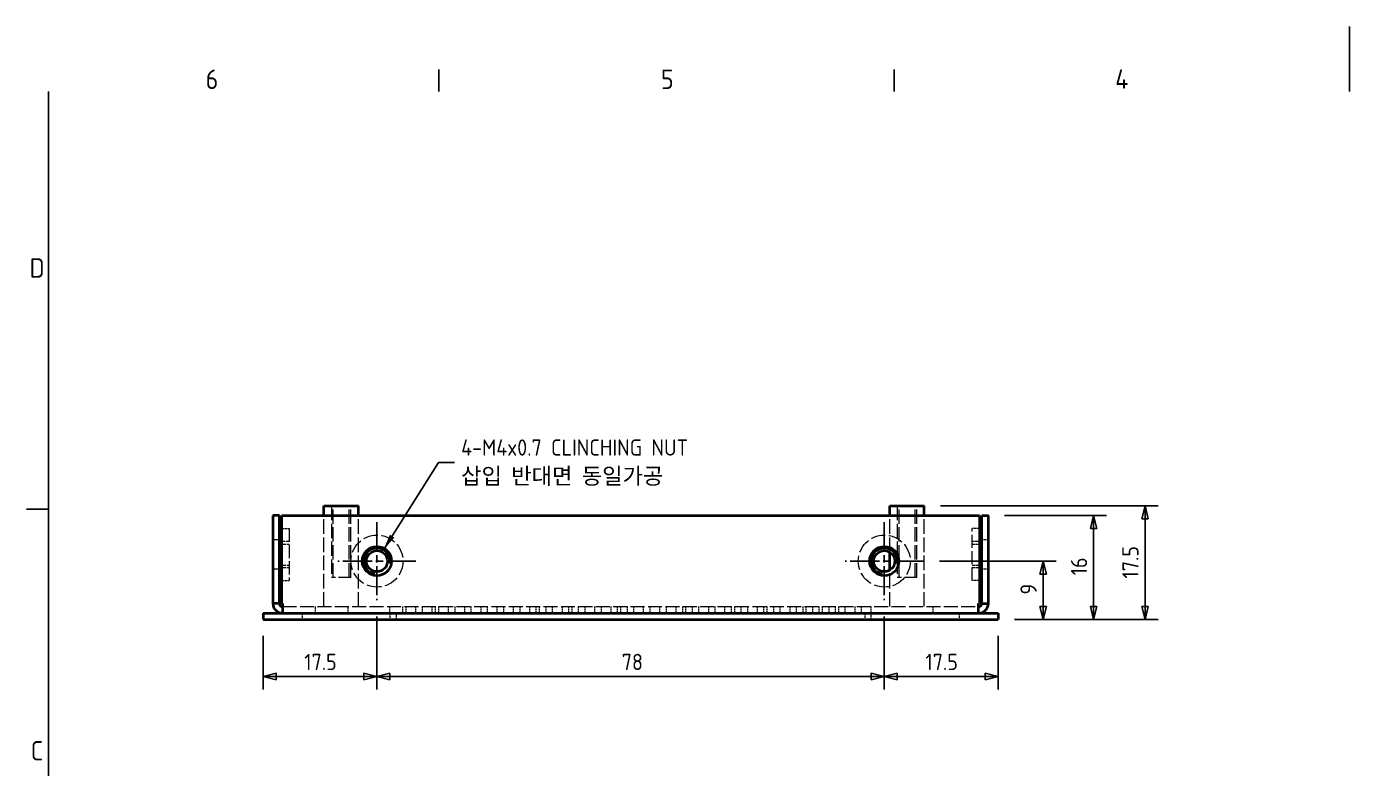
# Model space of a CAD drawing. Header units: millimetres. Extents: x 0 to 420, y 0 to 297.
# Drawn here: x 6.6 to 210, y 182.9 to 297 of the extents above; entities that cross this region are included whole.
import ezdxf

# ---------------------------------------------------------------- set-up
doc = ezdxf.new("R2010")
doc.units = ezdxf.units.MM
doc.linetypes.add('CHAIN', pattern=[0.3543, 0.2362, -0.0295, 0.0591, -0.0295])
doc.linetypes.add('DASHED', pattern=[0.2067, 0.1654, -0.0413])
doc.layers.get('0').update_dxf_attribs({"color": 3, "lineweight": 25})
for name, color, linetype, lineweight in [('가려진 것(ISO)', 2, 'DASHED', 18), ('가시적인 것(ISO)', 3, 'Continuous', 40), ('가시적인 좁은 것(ISO)', 3, 'Continuous', 35), ('경계(ISO)', 7, 'Continuous', 25), ('기호(ISO)', 5, 'Continuous', 25), ('중심 표식(ISO)', 1, 'Continuous', 25), ('치수(ISO)', 2, 'Continuous', 25)]:
    doc.layers.add(name, color=color, linetype=linetype, lineweight=lineweight)
doc.styles.add('문자 텍스트_PSTEK_POSCO', font='isocp.shx')
doc.styles.add('치수 텍스트_PSTEK_POSCO', font='isocp.shx')
doc.dimstyles.new('치수_PSTEK_POSCO', dxfattribs={"dimtxt": 2.5, "dimasz": 2, "dimexe": 2, "dimexo": 2.5, "dimgap": 1, "dimtad": 1, "dimrnd": 1e-08, "dimdsep": 46, "dimtxsty": '치수 텍스트_PSTEK_POSCO', "dimblk": 'Filled-2', "dimcen": 0.09, "dimdle": 10, "dimclrd": 7, "dimclre": 7, "dimclrt": 2, "dimadec": 1, "dimazin": 2, "dimtfac": 1, "dimtmove": 0, "dimatfit": 3, "dimfxl": 0, "dimtolj": 1, "dimlwd": -1, "dimlwe": -1, "dimarcsym": 0})
doc.dimstyles.new('치수_PSTEK_POSCO$7', dxfattribs={"dimtxt": 2.5, "dimasz": 2.5, "dimexe": 2, "dimexo": 2.5, "dimgap": 1, "dimtad": 1, "dimrnd": 1e-08, "dimdsep": 46, "dimtxsty": '치수 텍스트_PSTEK_POSCO', "dimblk": 'Filled-2', "dimcen": 0.09, "dimdle": 10, "dimclrd": 7, "dimclre": 7, "dimclrt": 2, "dimadec": 1, "dimazin": 2, "dimtfac": 1, "dimtmove": 0, "dimatfit": 3, "dimfxl": 0, "dimtolj": 1, "dimlwd": -1, "dimlwe": -1, "dimarcsym": 0})

# ---------------------------------------------------------------- blocks, each defined once
blk = doc.blocks.new('경계 Default Border')
at = {"layer": '경계(ISO)'}
for p, q in [((70, 287), (70, 290.4)), ((140, 287), (140, 290.4)), ((10, 222.75), (6.6, 222.75))]:
    blk.add_line(p, q, dxfattribs=at)
at = {"layer": '경계(ISO)', "flags": 128}
for points in [[(210, 297), (210, 287)], [(10, 10), (10, 287)]]:
    blk.add_lwpolyline(points, dxfattribs=at)
at = {"layer": '경계(ISO)', "color": 2, "char_height": 3, "attachment_point": 7, "style": '문자 텍스트_PSTEK_POSCO'}
for s, insert in [('6', (34.14, 287.37)), ('5', (104.14, 287.37)), ('4', (173.97, 287.4)), ('D', (7.08, 258.35)), ('C', (7.24, 184.1))]:
    blk.add_mtext(s, dxfattribs=dict(at, insert=insert))
blk = doc.blocks.new('Filled-2')
at = {"color": 0}
for p, q in [((0, 0), (-1, 0.25)), ((-1, 0.25), (-1, -0.25)), ((-1, 0), (0, 0)), ((-1, -0.25), (0, 0))]:
    blk.add_line(p, q, dxfattribs=at)
at = {"color": 0, "flags": 128}
blk.add_lwpolyline([(-1, -0.25), (0, 0)], dxfattribs=at)
at = {"color": 0}
blk.add_solid([(-1, -0.25), (0, 0), (-1, 0.25), (-1, -0.25)], dxfattribs=at)
blk = doc.blocks.new('*D76')
at = {"layer": 'Defpoints', "color": 0}
for p in [(60.48, 208.77), (42.98, 205.77), (60.48, 197.01)]:
    blk.add_point(p, dxfattribs=at)
at = {"layer": '치수(ISO)', "color": 7}
for p, q in [((60.48, 206.27), (60.48, 195.01)), ((42.98, 203.27), (42.98, 195.01)), ((44.98, 197.01), (58.48, 197.01))]:
    blk.add_line(p, q, dxfattribs=at)
at = {"layer": '치수(ISO)', "color": 7, "xscale": 2, "yscale": 2, "zscale": 2, "rotation": 180}
blk.add_blockref('Filled-2', (42.98, 197.01), dxfattribs=at)
at = {"layer": '치수(ISO)', "color": 7, "xscale": 2, "yscale": 2, "zscale": 2}
blk.add_blockref('Filled-2', (60.48, 197.01), dxfattribs=at)
at = {"layer": '치수(ISO)', "color": 2, "insert": (49.3, 199.26), "char_height": 2.5, "attachment_point": 4, "style": '치수 텍스트_PSTEK_POSCO'}
blk.add_mtext('\\A1;17.5', dxfattribs=at)
blk = doc.blocks.new('*D77')
at = {"layer": 'Defpoints', "color": 0}
for p in [(60.48, 208.77), (138.48, 208.77), (138.48, 197.01)]:
    blk.add_point(p, dxfattribs=at)
at = {"layer": '치수(ISO)', "color": 7}
for p, q in [((60.48, 206.27), (60.48, 195.01)), ((138.48, 206.27), (138.48, 195.01)), ((62.48, 197.01), (136.48, 197.01))]:
    blk.add_line(p, q, dxfattribs=at)
at = {"layer": '치수(ISO)', "color": 7, "xscale": 2, "yscale": 2, "zscale": 2, "rotation": 180}
blk.add_blockref('Filled-2', (60.48, 197.01), dxfattribs=at)
at = {"layer": '치수(ISO)', "color": 7, "xscale": 2, "yscale": 2, "zscale": 2}
blk.add_blockref('Filled-2', (138.48, 197.01), dxfattribs=at)
at = {"layer": '치수(ISO)', "color": 2, "insert": (98.11, 199.26), "char_height": 2.5, "attachment_point": 4, "style": '치수 텍스트_PSTEK_POSCO'}
blk.add_mtext('\\A1;78', dxfattribs=at)
blk = doc.blocks.new('*D78')
at = {"layer": 'Defpoints', "color": 0}
for p in [(138.48, 208.77), (155.98, 205.77), (155.98, 197.01)]:
    blk.add_point(p, dxfattribs=at)
at = {"layer": '치수(ISO)', "color": 7}
for p, q in [((138.48, 206.27), (138.48, 195.01)), ((155.98, 203.27), (155.98, 195.01)), ((140.48, 197.01), (153.98, 197.01))]:
    blk.add_line(p, q, dxfattribs=at)
at = {"layer": '치수(ISO)', "color": 7, "xscale": 2, "yscale": 2, "zscale": 2, "rotation": 180}
blk.add_blockref('Filled-2', (138.48, 197.01), dxfattribs=at)
at = {"layer": '치수(ISO)', "color": 7, "xscale": 2, "yscale": 2, "zscale": 2}
blk.add_blockref('Filled-2', (155.98, 197.01), dxfattribs=at)
at = {"layer": '치수(ISO)', "color": 2, "insert": (144.8, 199.26), "char_height": 2.5, "attachment_point": 4, "style": '치수 텍스트_PSTEK_POSCO'}
blk.add_mtext('\\A1;17.5', dxfattribs=at)
blk = doc.blocks.new('*D79')
at = {"layer": 'Defpoints', "color": 0}
for p in [(144.48, 214.77), (162.9, 214.77), (155.98, 205.77)]:
    blk.add_point(p, dxfattribs=at)
at = {"layer": '치수(ISO)', "color": 7}
for p, q in [((146.98, 214.77), (164.9, 214.77)), ((162.9, 207.77), (162.9, 212.77)), ((158.48, 205.77), (164.9, 205.77))]:
    blk.add_line(p, q, dxfattribs=at)
at = {"layer": '치수(ISO)', "color": 7, "xscale": 2, "yscale": 2, "zscale": 2}
for p, rotation in [((162.9, 214.77), 90), ((162.9, 205.77), 270)]:
    blk.add_blockref('Filled-2', p, dxfattribs=dict(at, rotation=rotation))
at = {"layer": '치수(ISO)', "color": 2, "insert": (160.65, 209.63), "char_height": 2.5, "attachment_point": 4, "rotation": 90, "style": '치수 텍스트_PSTEK_POSCO'}
blk.add_mtext('\\A1;9', dxfattribs=at)
blk = doc.blocks.new('*D80')
at = {"layer": 'Defpoints', "color": 0}
for p in [(154.48, 221.77), (155.98, 205.77), (170.66, 205.77)]:
    blk.add_point(p, dxfattribs=at)
at = {"layer": '치수(ISO)', "color": 7}
for p, q in [((156.98, 221.77), (172.66, 221.77)), ((170.66, 219.77), (170.66, 207.77)), ((158.48, 205.77), (172.66, 205.77))]:
    blk.add_line(p, q, dxfattribs=at)
at = {"layer": '치수(ISO)', "color": 7, "xscale": 2, "yscale": 2, "zscale": 2}
for p, rotation in [((170.66, 221.77), 90), ((170.66, 205.77), 270)]:
    blk.add_blockref('Filled-2', p, dxfattribs=dict(at, rotation=rotation))
at = {"layer": '치수(ISO)', "color": 2, "insert": (168.41, 212.58), "char_height": 2.5, "attachment_point": 4, "rotation": 90, "style": '치수 텍스트_PSTEK_POSCO'}
blk.add_mtext('\\A1;16', dxfattribs=at)
blk = doc.blocks.new('*D81')
at = {"layer": 'Defpoints', "color": 0}
for p in [(144.63, 223.27), (155.98, 205.77), (178.56, 205.77)]:
    blk.add_point(p, dxfattribs=at)
at = {"layer": '치수(ISO)', "color": 7}
for p, q in [((147.13, 223.27), (180.56, 223.27)), ((178.56, 221.27), (178.56, 207.77)), ((158.48, 205.77), (180.56, 205.77))]:
    blk.add_line(p, q, dxfattribs=at)
at = {"layer": '치수(ISO)', "color": 7, "xscale": 2, "yscale": 2, "zscale": 2}
for p, rotation in [((178.56, 223.27), 90), ((178.56, 205.77), 270)]:
    blk.add_blockref('Filled-2', p, dxfattribs=dict(at, rotation=rotation))
at = {"layer": '치수(ISO)', "color": 2, "insert": (176.31, 212.09), "char_height": 2.5, "attachment_point": 4, "rotation": 90, "style": '치수 텍스트_PSTEK_POSCO'}
blk.add_mtext('\\A1;17.5', dxfattribs=at)

msp = doc.modelspace()

# ---------------------------------------------------------------- linework, layer by layer
at = {"layer": '가려진 것(ISO)', "ltscale": 13.546203}
for p, q in [((52.331, 207.767), (52.331, 221.767)), ((57.631, 207.767), (57.631, 221.767)), ((144.631, 207.767), (144.631, 221.767))]:
    msp.add_line(p, q, dxfattribs=at)
at = {"layer": '가려진 것(ISO)', "ltscale": 13.304306}
for p, q in [((53.481, 223.267), (53.481, 212.267)), ((53.752, 212.267), (53.752, 223.267)), ((56.211, 212.267), (56.211, 223.267)), ((56.481, 212.267), (56.481, 223.267)), ((140.481, 223.267), (140.481, 212.267)), ((140.752, 212.267), (140.752, 223.267)), ((143.211, 212.267), (143.211, 223.267)), ((143.481, 212.267), (143.481, 223.267))]:
    msp.add_line(p, q, dxfattribs=at)
at = {"layer": '가려진 것(ISO)', "ltscale": 13.593932}
for p, q in [((139.331, 216.147), (139.331, 221.767)), ((139.331, 207.767), (139.331, 213.386))]:
    msp.add_line(p, q, dxfattribs=at)
at = {"layer": '가려진 것(ISO)', "ltscale": 2.183533}
for p, q in [((45.835, 219.767), (46.981, 219.767)), ((153.128, 219.767), (151.981, 219.767)), ((45.835, 211.767), (46.981, 211.767)), ((153.128, 211.767), (151.981, 211.767))]:
    msp.add_line(p, q, dxfattribs=at)
at = {"layer": '가려진 것(ISO)', "ltscale": 12.159042}
for p, q in [((46.981, 219.767), (46.981, 211.767)), ((151.981, 211.767), (151.981, 219.767))]:
    msp.add_line(p, q, dxfattribs=at)
at = {"layer": '가려진 것(ISO)', "ltscale": 1.904597}
for p, q in [((45.481, 218.017), (44.481, 218.017)), ((154.481, 218.017), (153.481, 218.017)), ((45.481, 213.517), (44.481, 213.517)), ((154.481, 213.517), (153.481, 213.517)), ((50.981, 207.767), (50.981, 206.767)), ((55.981, 207.767), (55.981, 206.767)), ((62.481, 206.767), (62.481, 207.767)), ((64.481, 206.767), (64.481, 207.767)), ((64.981, 206.767), (64.981, 207.767)), ((66.481, 206.767), (66.481, 207.767)), ((67.481, 206.767), (67.481, 207.767)), ((68.981, 206.767), (68.981, 207.767)), ((69.481, 206.767), (69.481, 207.767)), ((69.981, 206.767), (69.981, 207.767)), ((71.481, 206.767), (71.481, 207.767)), ((72.481, 206.767), (72.481, 207.767)), ((73.981, 206.767), (73.981, 207.767)), ((74.981, 206.767), (74.981, 207.767)), ((76.481, 206.767), (76.481, 207.767)), ((77.481, 206.767), (77.481, 207.767)), ((78.981, 206.767), (78.981, 207.767)), ((79.981, 206.767), (79.981, 207.767)), ((81.481, 206.767), (81.481, 207.767)), ((82.481, 206.767), (82.481, 207.767)), ((83.981, 206.767), (83.981, 207.767)), ((84.981, 206.767), (84.981, 207.767)), ((85.481, 206.767), (85.481, 207.767)), ((86.481, 206.767), (86.481, 207.767)), ((87.481, 206.767), (87.481, 207.767)), ((88.981, 206.767), (88.981, 207.767)), ((89.981, 206.767), (89.981, 207.767)), ((90.481, 206.767), (90.481, 207.767)), ((91.481, 206.767), (91.481, 207.767)), ((92.481, 206.767), (92.481, 207.767)), ((93.981, 206.767), (93.981, 207.767)), ((94.981, 206.767), (94.981, 207.767)), ((96.481, 206.767), (96.481, 207.767)), ((97.481, 206.767), (97.481, 207.767)), ((97.981, 206.767), (97.981, 207.767)), ((98.981, 206.767), (98.981, 207.767)), ((99.981, 206.767), (99.981, 207.767)), ((101.481, 206.767), (101.481, 207.767)), ((102.481, 206.767), (102.481, 207.767)), ((103.981, 206.767), (103.981, 207.767)), ((104.981, 206.767), (104.981, 207.767)), ((106.481, 206.767), (106.481, 207.767)), ((107.481, 206.767), (107.481, 207.767)), ((107.981, 206.767), (107.981, 207.767)), ((108.981, 206.767), (108.981, 207.767)), ((109.981, 206.767), (109.981, 207.767)), ((111.481, 206.767), (111.481, 207.767)), ((112.481, 206.767), (112.481, 207.767)), ((113.981, 206.767), (113.981, 207.767)), ((114.981, 206.767), (114.981, 207.767)), ((115.481, 206.767), (115.481, 207.767)), ((116.481, 206.767), (116.481, 207.767)), ((117.481, 206.767), (117.481, 207.767)), ((118.981, 206.767), (118.981, 207.767)), ((119.981, 206.767), (119.981, 207.767)), ((120.481, 206.767), (120.481, 207.767)), ((121.481, 206.767), (121.481, 207.767)), ((122.481, 206.767), (122.481, 207.767)), ((123.981, 206.767), (123.981, 207.767)), ((124.981, 206.767), (124.981, 207.767)), ((125.981, 206.767), (125.981, 207.767)), ((126.481, 206.767), (126.481, 207.767)), ((127.481, 206.767), (127.481, 207.767)), ((128.481, 206.767), (128.481, 207.767)), ((128.981, 206.767), (128.981, 207.767)), ((129.981, 206.767), (129.981, 207.767)), ((130.981, 206.767), (130.981, 207.767)), ((131.481, 206.767), (131.481, 207.767)), ((132.481, 206.767), (132.481, 207.767)), ((133.981, 206.767), (133.981, 207.767)), ((134.981, 206.767), (134.981, 207.767)), ((136.481, 206.767), (136.481, 207.767)), ((145.981, 206.767), (145.981, 207.767)), ((48.981, 206.767), (48.981, 205.767)), ((62.481, 206.767), (62.481, 205.767)), ((63.481, 205.767), (63.481, 206.767)), ((135.481, 206.767), (135.481, 205.767)), ((136.481, 205.767), (136.481, 206.767)), ((149.981, 206.767), (149.981, 205.767))]:
    msp.add_line(p, q, dxfattribs=at)
at = {"layer": '가려진 것(ISO)', "ltscale": 2.856945}
for p, q in [((46.981, 217.767), (45.481, 217.767)), ((153.481, 217.767), (151.981, 217.767)), ((45.481, 217.388), (46.981, 217.388)), ((151.981, 217.388), (153.481, 217.388)), ((45.481, 214.146), (46.981, 214.146)), ((45.481, 213.767), (46.981, 213.767)), ((151.981, 214.146), (153.481, 214.146)), ((151.981, 213.767), (153.481, 213.767))]:
    msp.add_line(p, q, dxfattribs=at)
at = {"layer": '가려진 것(ISO)', "ltscale": 11.399102}
for p, q in [((56.481, 212.267), (53.481, 212.267)), ((143.481, 212.267), (140.481, 212.267))]:
    msp.add_line(p, q, dxfattribs=at)
at = {"layer": '가려진 것(ISO)', "ltscale": 12.941461}
msp.add_line((45.981, 207.767), (152.981, 207.767), dxfattribs=at)
at = {"layer": '가려진 것(ISO)', "ltscale": 13.510047}
for centre in [(60.481, 214.767), (138.481, 214.767)]:
    msp.add_circle(centre, 4, dxfattribs=at)
at = {"layer": '가시적인 것(ISO)'}
for p, q in [((44.481, 221.767), (44.481, 208.267)), ((45.481, 221.767), (44.481, 221.767)), ((45.481, 208.267), (45.481, 221.767)), ((45.835, 208.267), (45.835, 221.767)), ((45.835, 221.767), (153.128, 221.767)), ((52.331, 223.267), (57.631, 223.267)), ((52.331, 221.767), (52.331, 223.267)), ((57.631, 221.767), (57.631, 223.267)), ((139.331, 223.267), (144.631, 223.267)), ((139.331, 221.767), (139.331, 223.267)), ((144.631, 221.767), (144.631, 223.267)), ((153.128, 221.767), (153.128, 208.267)), ((153.481, 208.267), (153.481, 221.767)), ((153.481, 221.767), (154.481, 221.767)), ((154.481, 208.267), (154.481, 221.767)), ((45.481, 219.767), (45.835, 219.767)), ((153.481, 219.767), (153.128, 219.767)), ((139.331, 213.386), (139.331, 216.147)), ((45.481, 211.767), (45.835, 211.767)), ((153.481, 211.767), (153.128, 211.767)), ((45.481, 208.267), (44.481, 208.267)), ((45.981, 208.267), (45.835, 208.267)), ((45.981, 208.267), (45.981, 206.767)), ((152.981, 206.767), (152.981, 208.267)), ((153.128, 208.267), (152.981, 208.267)), ((153.481, 208.267), (154.481, 208.267)), ((42.981, 206.767), (155.981, 206.767)), ((42.981, 206.767), (42.981, 205.767)), ((42.981, 205.767), (155.981, 205.767)), ((155.981, 206.767), (155.981, 205.767))]:
    msp.add_line(p, q, dxfattribs=at)
for centre, radius in [((60.481, 214.767), 2.25), ((60.481, 214.767), 1.621), ((138.481, 214.767), 2.25), ((138.481, 214.767), 1.621)]:
    msp.add_circle(centre, radius, dxfattribs=at)
for centre, radius, start, end in [((45.981, 208.267), 1.5, 180, 270), ((45.981, 208.267), 0.5, 180, 270), ((152.981, 208.267), 1.5, 270, 0), ((152.981, 208.267), 0.5, 270, 0)]:
    msp.add_arc(centre, radius, start, end, dxfattribs=at)
at = {"layer": '가시적인 좁은 것(ISO)'}
for centre in [(60.481, 214.767), (138.481, 214.767)]:
    msp.add_arc(centre, 2, 350, 260, dxfattribs=at)
at = {"layer": '중심 표식(ISO)', "linetype": 'CHAIN', "ltscale": 19.051651}
for p, q in [((60.481, 220.767), (60.481, 208.767)), ((138.481, 220.767), (138.481, 208.767)), ((66.481, 214.767), (54.481, 214.767)), ((144.481, 214.767), (132.481, 214.767))]:
    msp.add_line(p, q, dxfattribs=at)

# ---------------------------------------------------------------- block references
msp.add_blockref('경계 Default Border', (0, 0))

# ---------------------------------------------------------------- texts
at = {"layer": '기호(ISO)', "color": 2, "insert": (73.419, 229.916), "char_height": 2.5, "width": 42.37426, "attachment_point": 4, "line_spacing_factor": 1.05, "style": '치수 텍스트_PSTEK_POSCO'}
msp.add_mtext('{4-M4x0.7 CLINCHING NUT \\P삽입 반대면 동일가공}', dxfattribs=at)

# ---------------------------------------------------------------- dimensions: what is measured, and where the dimension line sits
at = {"layer": '치수(ISO)', "color": 7}
for base, p1, p2, angle, picture, middle in [((178.563, 205.767), (144.631, 223.267), (155.981, 205.767), 90, '*D81', (178.563, 214.517)), ((170.662, 205.767), (154.481, 221.767), (155.981, 205.767), 270, '*D80', (170.662, 213.767)), ((162.902, 214.767), (155.981, 205.767), (144.481, 214.767), 270, '*D79', (162.902, 210.267)), ((60.481, 197.015), (42.981, 205.767), (60.481, 208.767), 180, '*D76', (51.731, 197.015)), ((138.481, 197.015), (60.481, 208.767), (138.481, 208.767), 180, '*D77', (99.481, 197.015)), ((155.981, 197.015), (138.481, 208.767), (155.981, 205.767), 180, '*D78', (147.231, 197.015))]:
    dim = msp.add_linear_dim(base=base, p1=p1, p2=p2, angle=angle, dimstyle='치수_PSTEK_POSCO', override={"dimdec": 2, "dimtp": 0, "dimtm": 0, "dimtdec": 2, "dimtofl": 0, "dimatfit": 1}, dxfattribs=at)
    dim.commit()
    dim.dimension.update_dxf_attribs({"geometry": picture, "text_midpoint": middle, "dimtype": 160})

# ---------------------------------------------------------------- leaders
at = {"layer": '기호(ISO)', "color": 7, "annotation_type": 0, "has_hookline": 1, "hookline_direction": 0, "text_width": 36}
msp.add_leader([(61.481, 216.499), (69.919, 229.916), (72.419, 229.916)], dimstyle='치수_PSTEK_POSCO$7', override={"dimtad": 0}, dxfattribs=at)

doc.saveas('drawing.dxf')
